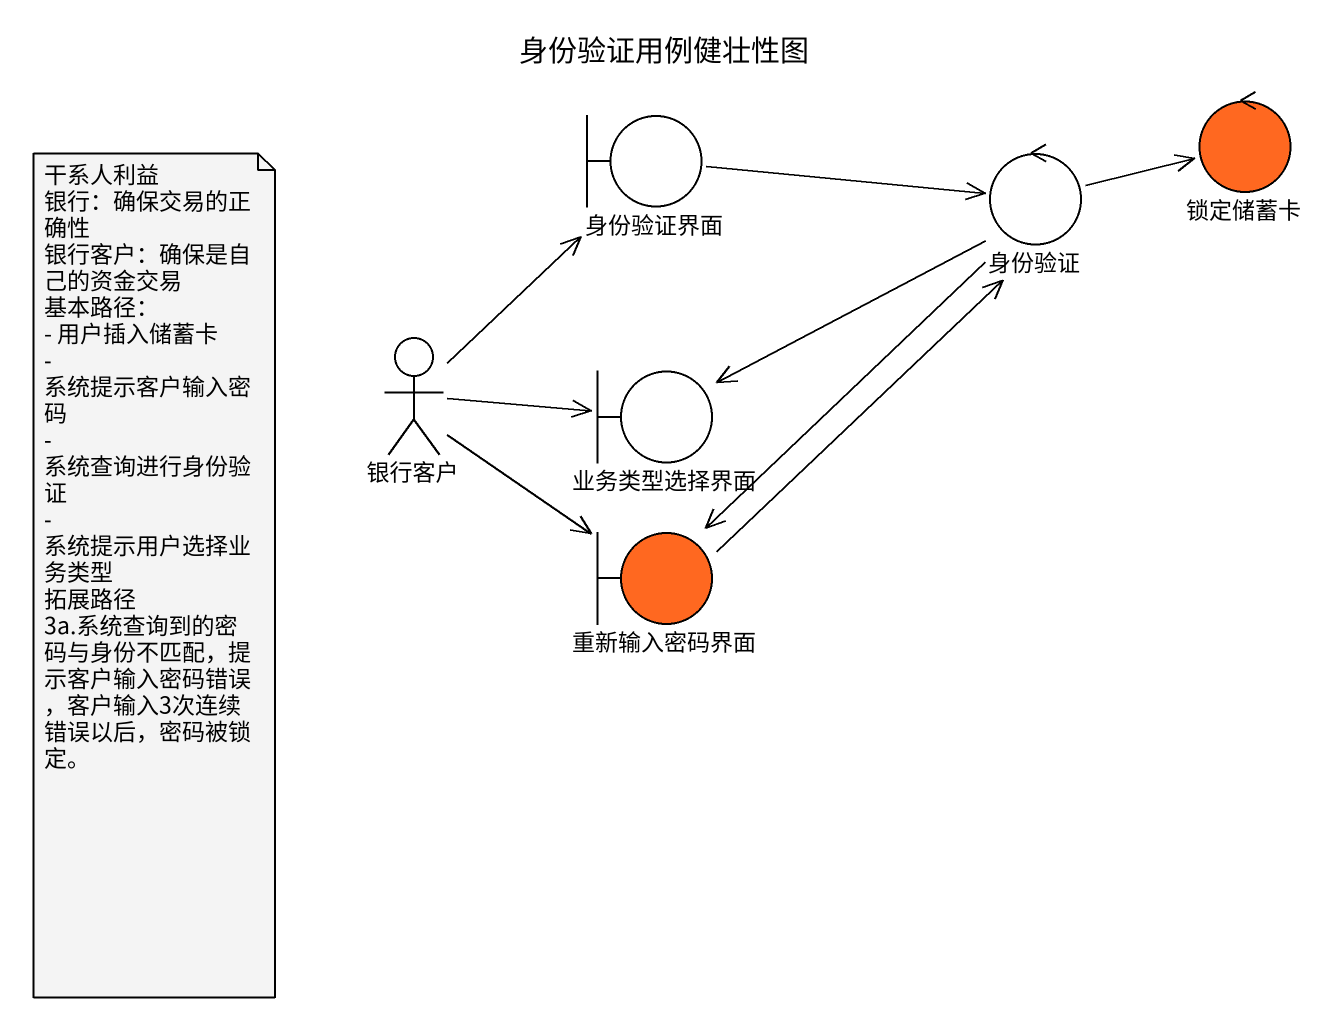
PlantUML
@startuml
title 身份验证用例健壮性图
boundary 身份验证界面
control 锁定储蓄卡 #FF6820
control 身份验证
actor 银行客户
boundary 业务类型选择界面
boundary 重新输入密码界面 #FF6820
身份验证界面 -right-> 身份验证
身份验证 -right-> 锁定储蓄卡
身份验证 -left-> 业务类型选择界面
身份验证 --> 重新输入密码界面
银行客户 -up-> 身份验证界面
银行客户 -right-> 业务类型选择界面
银行客户 --> 重新输入密码界面
重新输入密码界面 -up-> 身份验证
note as N1
  干系人利益
  银行：确保交易的正确性
  银行客户：确保是自己的资金交易
  基本路径：
  - 用户插入储蓄卡
  - 系统提示客户输入密码
  - 系统查询进行身份验证
  - 系统提示用户选择业务类型
  拓展路径
  3a.系统查询到的密码与身份不匹配，提示客户输入密码错误，客户输入3次连续错误以后，密码被锁定。
end note
@enduml
